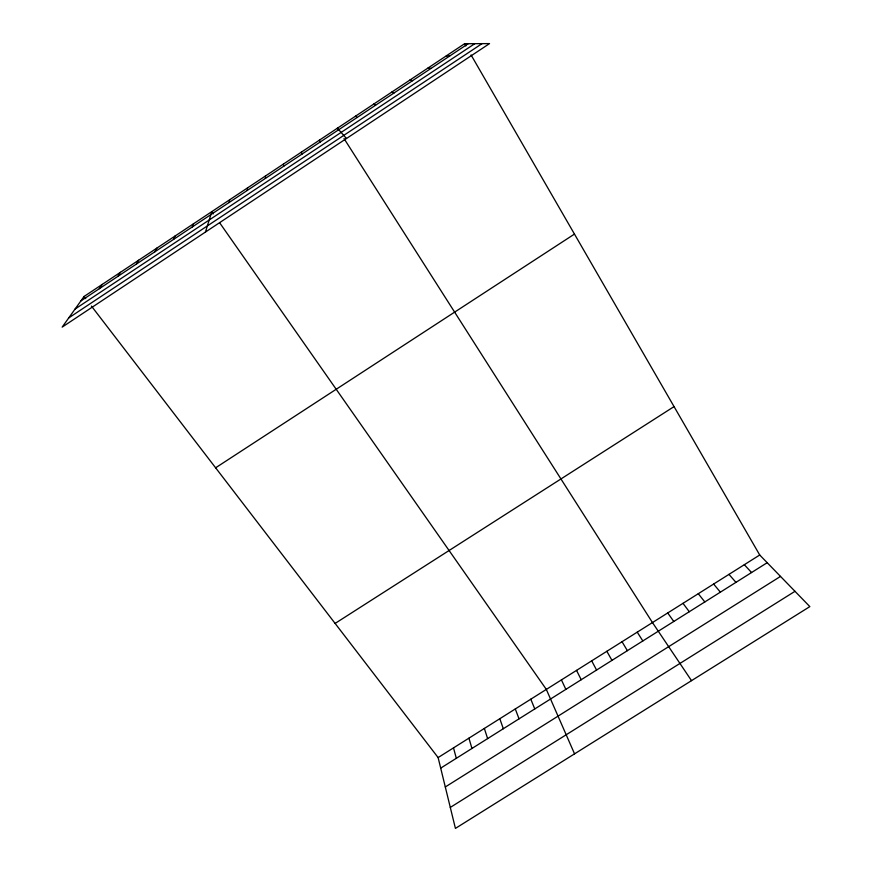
<?xml version="1.0" encoding="UTF-8"?>
<svg xmlns="http://www.w3.org/2000/svg" width="872" height="872" viewBox="0 0 872 872"><rect width="100%" height="100%" fill="white"/><g stroke="black" fill="none" stroke-linecap="round" stroke-linejoin="round"><path stroke-width="1.31" d="M247.256 190.456L247.55 187.883M229.053 202.544L229.674 199.753M205.432 232.072L211.831 211.613L213.378 213.825M192.211 227.014L193.475 223.799M173.561 239.397L175.152 235.963M154.944 251.757L156.873 248.117M136.37 264.096L138.615 260.238M117.829 276.413L120.401 272.337M99.321 288.697L102.209 284.414M84.061 296.48L62.163 327.12L489.53 43.6L464.591 43.72L84.061 296.48L85.696 298.606M80.845 300.971L468.242 43.698M75.079 309.048L474.804 43.665M68.735 317.92L482.031 43.633M215.613 467.806L574.474 234.078M335.11 623.426L674.045 406.603M438.115 757.572L759.719 555.006L809.837 606.607L455.424 828.4L438.115 757.572L91.44 306.083M440.698 768.134L767.186 562.702M445.298 786.969L780.505 576.414M450.301 807.428L794.981 591.314M446.322 55.852L449.636 56.059M428.087 67.962L431.073 68.387M409.884 80.05L412.532 80.693M391.724 92.116L394.035 92.977M373.587 104.16L375.57 105.24M355.482 116.194L357.139 117.48M744.328 564.707L751.555 572.533M346.478 138.495L337.41 128.195L338.87 130.484M728.959 574.386L735.957 582.354M713.612 584.044L720.37 592.153M698.298 593.701L704.816 601.942M682.994 603.337L689.283 611.719M667.723 612.951L673.773 621.474M219.581 222.687L546.33 689.414L574.55 753.855M691.518 680.651L652.463 622.564L343.993 138.517M637.236 632.156L642.828 640.953M622.03 641.738L627.382 650.665M319.381 140.174L320.373 141.896M464.591 43.72L465.877 45.965M471.054 54.936L759.719 555.006M606.847 651.297L611.97 660.366M591.685 660.845L596.579 670.056M576.545 670.383L581.21 679.724M561.426 679.909L565.863 689.381M530.797 699.191L534.776 708.947M515.298 708.958L519.036 718.844M499.809 718.713L503.318 728.73M301.374 152.131L302.05 154.072M484.352 728.447L487.622 738.606M468.918 738.17L471.959 748.47M453.505 747.871L456.318 758.313M283.4 164.067L283.749 166.225M265.459 175.991L265.48 178.357"/></g></svg>
